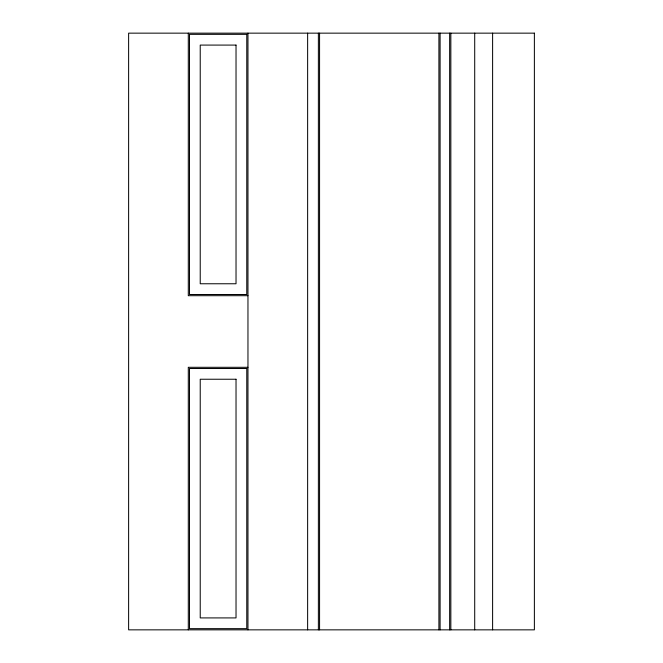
<?xml version="1.0" encoding="UTF-8"?>
<svg xmlns="http://www.w3.org/2000/svg" width="663" height="663" viewBox="0 0 663 663"><rect width="100%" height="100%" fill="white"/><g stroke="black" fill="none" stroke-linecap="round" stroke-linejoin="round"><path stroke-width="0.99" d="M247.962 295.698L188.292 295.698L188.292 33.15M247.962 367.302L188.292 367.302L188.292 629.85M492.609 33.15L492.609 629.85M474.708 33.15L474.708 629.85M450.84 33.15L450.84 629.85M449.647 33.15L449.647 629.85M440.099 33.15L440.099 629.85M438.906 33.15L438.906 629.85M319.566 33.15L319.566 629.85M318.373 33.15L318.373 629.85M307.632 33.15L307.632 629.85M247.962 33.15L247.962 629.85M534.378 33.15L128.622 33.15L128.622 629.85L534.378 629.85L534.378 33.15M246.769 34.343L189.485 34.343L189.485 294.505L246.769 294.505L246.769 34.343M236.028 45.084L200.226 45.084L200.226 283.764L236.028 283.764L236.028 45.084M246.769 368.495L189.485 368.495L189.485 628.657L246.769 628.657L246.769 368.495M236.028 379.236L200.226 379.236L200.226 617.916L236.028 617.916L236.028 379.236"/></g></svg>
